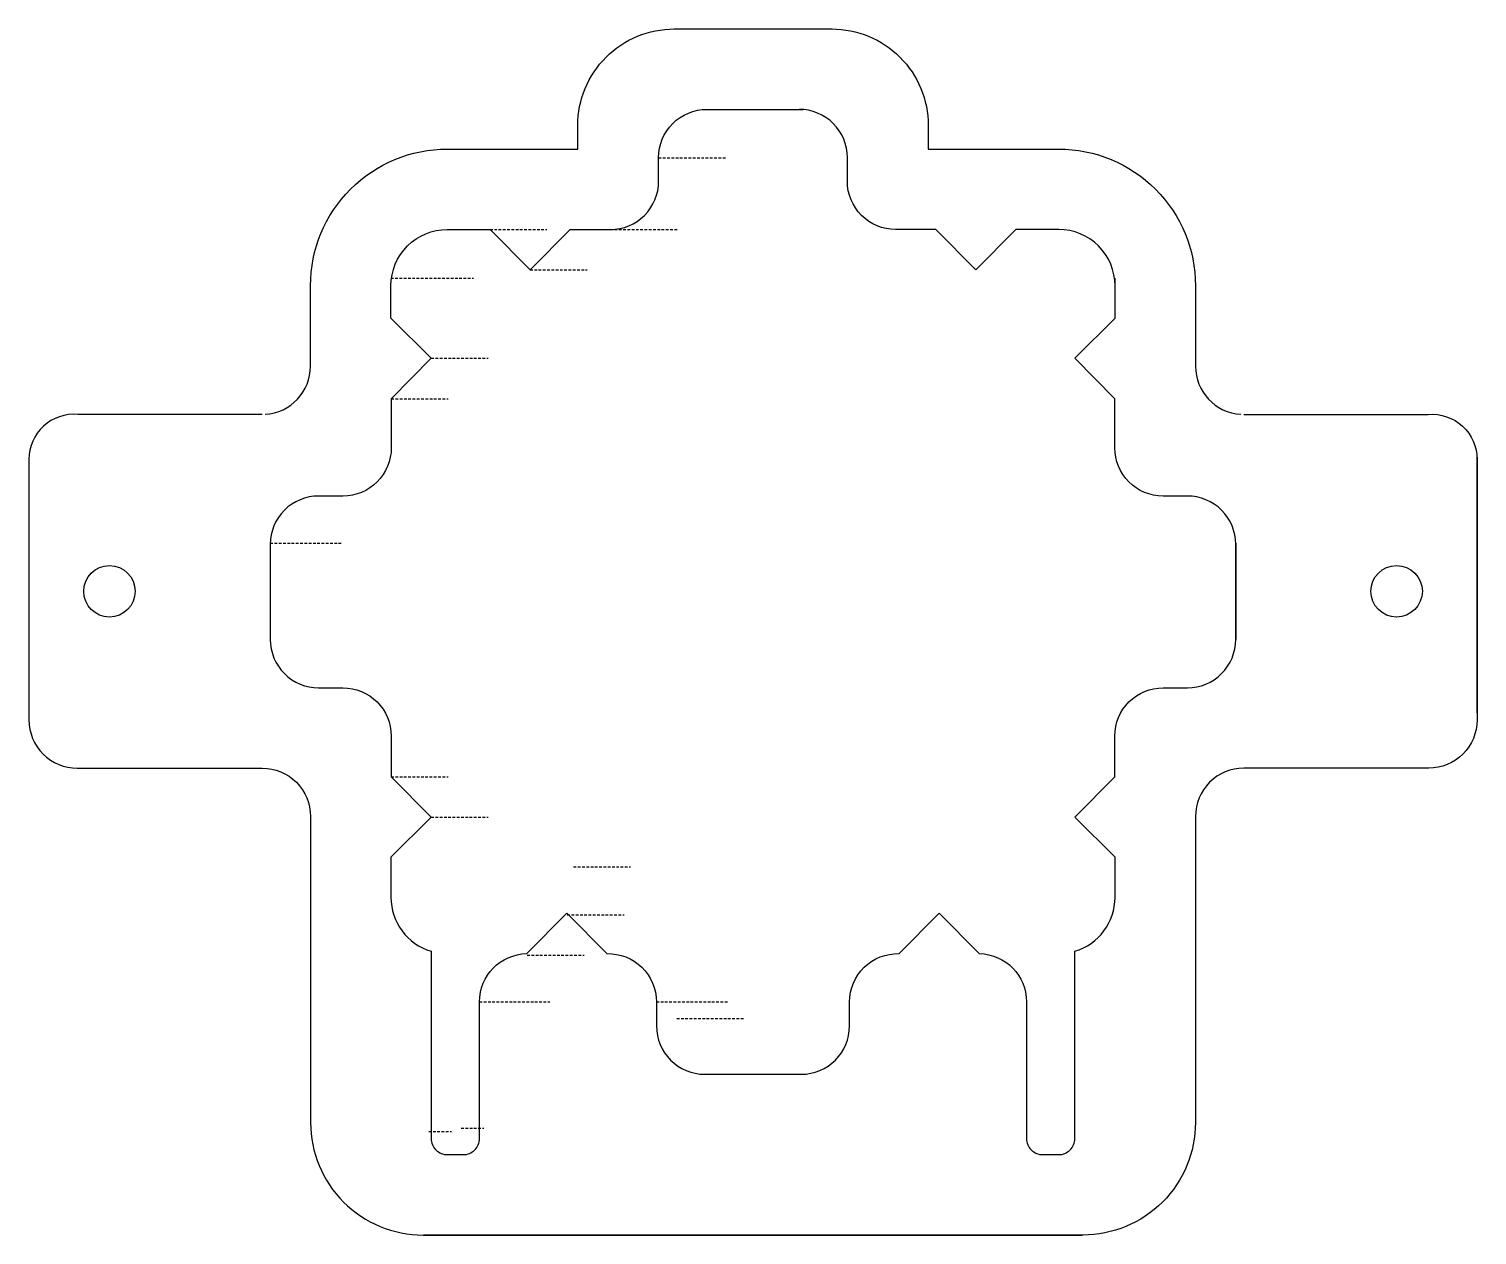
# Model space of a CAD drawing. Header units: millimetres. Extents: x -45 to 45, y -7.3 to 67.7.
import ezdxf

# ---------------------------------------------------------------- set-up
doc = ezdxf.new("R2010")
doc.units = ezdxf.units.MM
doc.linetypes.add('DASHED', pattern=[0.2067, 0.1654, -0.0413])

msp = doc.modelspace()

# ---------------------------------------------------------------- linework, layer by layer
at = {"color": 2, "linetype": 'DASHED', "lineweight": 25, "true_color": 0xffff00}
for p, q in [((-5.874, 59.703), (-1.641, 59.703)), ((-16.351, 55.24), (-12.815, 55.24)), ((-8.873, 55.24), (-4.657, 55.24)), ((-22.509, 52.214), (-17.375, 52.214)), ((-13.862, 52.728), (-10.326, 52.728)), ((-20.004, 47.229), (-16.468, 47.229)), ((-22.493, 44.717), (-18.957, 44.717)), ((-30.009, 35.74), (-25.582, 35.74)), ((-22.498, 21.202), (-18.962, 21.202)), ((-20.009, 18.69), (-16.473, 18.69)), ((-11.157, 15.597), (-7.621, 15.597)), ((-11.157, 15.597), (-7.621, 15.597)), ((-11.556, 12.626), (-8.02, 12.626)), ((-14.045, 10.115), (-10.509, 10.115)), ((-17.009, 7.209), (-12.626, 7.209)), ((-6.01, 7.209), (-1.593, 7.209)), ((-4.749, 6.168), (-0.506, 6.168)), ((-20.16, -0.856), (-18.746, -0.856)), ((-18.147, -0.645), (-16.733, -0.645))]:
    msp.add_line(p, q, dxfattribs=at)
for p, q in [((-16.351, 55.24), (-13.862, 52.728)), ((22.491, 49.714), (22.491, 52.214)), ((-20.004, 47.229), (-22.514, 49.719)), ((-22.493, 44.717), (-20.004, 47.229)), ((44.991, 25.174), (44.991, 41.174)), ((-22.498, 21.202), (-20.009, 18.69)), ((-20.009, 18.69), (-22.519, 16.199))]:
    msp.add_line(p, q)
for points in [[(-30.325, 43.746, 0.396373), (-27.509, 46.74), (-27.509, 51.74, -0.414214), (-19.009, 60.24), (-10.899, 60.24), (-10.899, 61.709, -0.414214), (-4.899, 67.709), (4.905, 67.709)], [(-4.923, 67.709), (4.881, 67.709, -0.414214), (10.881, 61.709), (10.881, 60.24), (18.991, 60.24, -0.414214), (27.491, 51.74), (27.491, 46.74, 0.396373), (30.307, 43.746)], [(-13.862, 52.728), (-11.373, 55.24), (-8.874, 55.24, 0.414214), (-5.874, 58.24), (-5.874, 59.709, -0.414214), (-2.874, 62.709), (3.107, 62.709)], [(22.491, 51.74, 0.414214), (18.991, 55.24), (16.332, 55.24), (13.844, 52.728), (11.355, 55.24), (8.856, 55.24, -0.414214), (5.856, 58.24), (5.856, 59.709, 0.414214), (2.856, 62.709)], [(-22.509, 49.714), (-22.509, 51.74, -0.414214), (-19.009, 55.24), (-16.351, 55.24)], [(29.991, 35.664, 0.414214), (26.991, 38.664), (25.475, 38.664, -0.414214), (22.475, 41.664), (22.475, 44.717), (19.986, 47.229), (22.496, 49.719)], [(-22.493, 44.717), (-22.493, 41.664, -0.414214), (-25.493, 38.664), (-27.009, 38.664, 0.414214), (-30.009, 35.664), (-30.009, 29.74, 0.414214), (-27.009, 26.74), (-25.498, 26.74, -0.414214), (-22.498, 23.74), (-22.498, 21.202)], [(-30.509, 43.74), (-41.98, 43.74, 0.438303), (-45.009, 40.948), (-45.009, 24.74, 0.414214), (-42.009, 21.74), (-30.509, 21.74, -0.414214), (-27.509, 18.74), (-27.509, -0.291, 0.414214), (-20.509, -7.291), (20.441, -7.291)], [(30.491, 43.74), (41.962, 43.74, -0.438303), (44.991, 40.948), (44.991, 24.74, -0.414214), (41.991, 21.74), (30.508, 21.74)], [(22.501, 16.199), (19.991, 18.69), (22.48, 21.202), (22.48, 23.74, -0.414214), (25.48, 26.74), (26.991, 26.74, 0.414214), (29.991, 29.74), (29.991, 35.74), (29.991, 29.74)], [(30.491, 21.74, 0.414214), (27.491, 18.74), (27.491, -0.291, -0.414214), (20.491, -7.291), (-20.459, -7.291)], [(-22.509, 16.209), (-22.509, 13.709, 0.331679), (-20.009, 10.355), (-20.009, -1.291, 0.414214), (-19.009, -2.291), (-18.009, -2.291, 0.414214), (-17.009, -1.291), (-17.009, 7.209)], [(-6.01, 7.209), (-6.01, 5.709, 0.414263), (-3.009, 2.709), (0.382, 2.709), (2.991, 2.709, 0.414263), (5.991, 5.709), (5.991, 7.209, -0.422138), (9.072, 10.208), (11.561, 12.72), (14.05, 10.208, -0.408481), (16.991, 7.209), (16.991, -1.291, 0.414214), (17.991, -2.291), (18.991, -2.291, 0.414214), (19.991, -1.291), (19.991, 10.355, 0.331679), (22.491, 13.709), (22.491, 16.209)], [(-17.009, 7.209, -0.408481), (-14.068, 10.208), (-11.579, 12.72), (-9.091, 10.208, -0.422138), (-6.01, 7.209)]]:
    msp.add_lwpolyline(points, format="xyb")
for centre in [(-40.009, 32.74), (39.991, 32.74)]:
    msp.add_circle(centre, 1.6)

doc.saveas('drawing.dxf')
